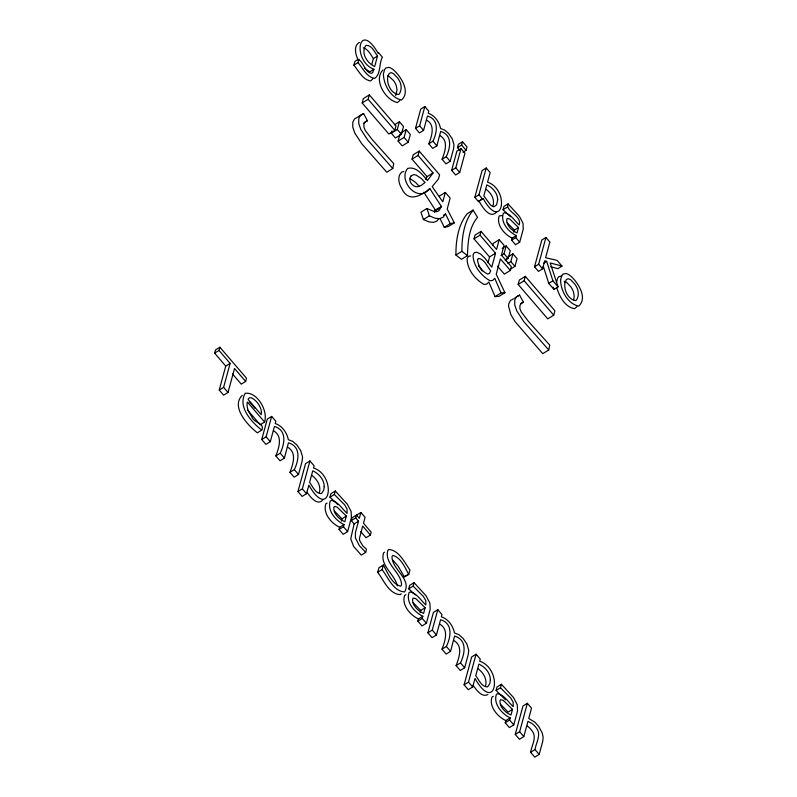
<?xml version="1.0" encoding="UTF-8"?>
<svg xmlns="http://www.w3.org/2000/svg" width="797" height="797" viewBox="0 0 797 797"><rect width="100%" height="100%" fill="white"/><g stroke="black" fill="none" stroke-linecap="round" stroke-linejoin="round"><path stroke-width="1.2" d="M455.914 255C455.874 240.624 457.966 225.441 467.112 213.795L473.089 210.089L477.513 217.332C468.626 227.962 467.959 242.427 467.421 255.638L461.443 259.334L455.914 255L461.891 251.304C461.852 236.918 463.944 221.735 473.089 210.089M573.73 299.772L574.199 296.036L573.581 292.3A8.608 3.527 58.2 0 0 570.772 286.781L566.508 282.268L564.117 281.281M319.348 492.905C321.281 486.15 317.326 479.395 311.966 475.51M485.493 686.187C487.425 679.433 483.47 672.678 478.11 668.793M493.024 205.795C494.917 199.409 491.191 193.004 486.1 189.337M556.436 282.576L557.671 278.093L558.757 276.718L561.785 276.021M392.762 168.516L393.758 163.654L372.438 139.893L365.375 130.638L363.91 127.221L363.92 124.232L365.235 121.762L367.427 120.716L363.601 113.642L360.553 115.196L358.77 118.504L358.75 123.505L360.822 129.463L367.855 140.212L392.762 168.516L386.784 172.212L361.878 143.908L354.844 133.169L352.772 127.201L352.802 122.2L354.575 118.892L363.601 113.642M548.744 349.973L549.741 345.111L528.421 321.36L521.358 312.095L519.893 308.688L519.913 305.689L521.218 303.219L523.42 302.173L519.594 295.109L516.536 296.653L514.762 299.961L514.742 304.962L516.805 310.93L523.838 321.679L548.744 349.973L542.767 353.679L515.001 321.55L510.837 314.626L508.516 306.038L508.785 303.667L510.558 300.359L513.617 298.805M245.655 381.434L234.527 368.493L228.012 392.463L223.628 395.182L219.225 390.052L225.74 366.082L214.612 353.141L215.489 349.933L219.872 347.223L246.522 378.226L245.655 381.434L241.262 384.154L232.525 373.982M214.612 353.141L218.996 350.431L219.872 347.223M219.225 390.052L223.608 387.342L230.124 363.372L218.996 350.431M372.857 78.853L370.575 80.935C362.615 79.78 358.63 70.724 353.878 65.155L354.795 61.777C361.848 53.877 363.701 72.457 371.233 73.284L372.617 72.746L373.923 69.259C351.975 61.04 358.232 18.889 378.236 53.409L378.685 52.851L382.401 57.165C378.814 63.411 381.086 73.912 374.71 78.375C366.75 77.219 362.765 68.163 358.012 62.594L358.929 59.217M242.288 395.292C230.552 406.759 247.708 425.359 257.381 432.811L261.765 430.101C265.381 423.376 253.277 422.739 251.782 416.642C248.794 412.477 246.084 407.277 247.349 402.007L264.574 422.041L260.191 424.761L247.658 410.186M264.574 422.041C268.28 410.963 257.301 391.636 245.177 393.28C237.506 406.918 251.414 422.021 261.765 430.101M289.949 472.332L294.332 469.612C298.955 460.118 301.077 446.519 288.444 442.803L284.409 458.076L280.026 460.786L275.842 455.924L280.225 453.204C284.788 443.75 287.02 430.201 274.447 426.445L270.303 441.668L265.919 444.377L261.735 439.516L267.284 419.122L271.667 416.413L275.852 421.274L275.234 423.536C282.218 425.747 286.95 432.771 288.345 439.705L292.758 441.379L296.912 445.035L300.798 450.803L302.561 456.94L302.163 461.065L298.516 474.484L294.133 477.194L289.949 472.332C292.977 464.382 297.191 452.517 287.627 447.197M261.735 439.516L266.128 436.796L271.667 416.413M371.791 64.457L373.385 58.599L377.519 56.039C374.63 52.223 372.02 45.29 366.371 45.349L365.514 45.917C360.732 53.817 367.437 63.093 374.65 66.589L377.519 56.039M362.167 102.972L363.362 98.599L369.34 94.893L396.019 125.936L394.834 130.319L388.856 134.016L362.167 102.972L368.144 99.276L369.34 94.893M275.842 455.924C278.91 447.954 283.094 435.999 273.431 430.749M394.415 124.83L399.397 121.742L403.521 126.544L401.409 134.304L395.432 138.011L391.307 133.209L391.915 130.987M297.958 491.55L305.55 463.635L309.933 460.925L314.108 465.787L313.53 467.929C337.27 475.909 329.938 522.055 308.847 485.154L306.526 493.702L302.143 496.411L297.958 491.55L302.342 488.84L309.933 460.925M391.307 133.209L397.285 129.512L399.397 121.742M401.21 132.73L406.191 129.652L410.316 134.444L408.203 142.205L402.226 145.911L398.101 141.109L399.915 134.454M398.101 141.109L404.079 137.413L406.191 129.652M442.086 159.27L446.22 156.71C450.574 147.754 452.576 134.942 440.671 131.435L436.866 145.831L432.731 148.391L428.796 143.799L432.93 141.248C437.224 132.332 439.326 119.55 427.471 116.003L423.576 130.359L419.441 132.92L415.496 128.337L420.716 109.109L424.851 106.549L428.796 111.142L428.218 113.274C434.803 115.356 439.267 121.971 440.582 128.516L444.736 130.09L448.651 133.537L452.317 138.977L453.981 144.765L453.603 148.65L450.166 161.303L446.031 163.863L442.086 159.27C444.945 151.779 448.92 140.591 439.904 135.58M415.496 128.337L419.63 125.777L424.851 106.549M425.459 179.255L427.082 176.655L412.039 159.151L413.225 154.777L419.202 151.071L439.585 174.782L438.45 178.956L432.213 186.637L442.773 201.81L445.314 192.456L450.166 198.094L447.197 209.043L454.31 222.821L448.332 226.527L444.278 227.314L440.093 218.717M412.039 159.151L418.017 155.455L419.202 151.071M337.898 504.611L329.948 497.198L330.904 493.712L335.288 490.992L347.353 504.242L351.108 511.445L351.407 517.652L347.612 531.599L343.228 534.319L339.074 529.477L339.661 527.305L344.045 524.585C335.836 520.79 326.929 510.528 330.247 501.034L331.512 500.337C338.366 501.831 342.172 509.014 347.103 513.348L347.004 508.944L344.623 504.8L334.341 494.479L335.288 490.992M428.796 143.799C431.685 136.297 435.62 125.019 426.515 120.068M341.355 521.059L341.973 518.797L346.356 516.077L337.011 507.012L334.471 506.414L333.823 507.48C333.495 513.926 339.303 519.325 344.822 521.746L346.356 516.077M339.074 529.477L343.457 526.757L344.045 524.585M441.478 206.592L435.391 210.687L435.262 210.01L441.478 206.592L429.782 188.53C421.035 195.982 408.273 202.807 401.917 188.769C398.799 184.017 396.916 176.356 401.728 172.122L403.8 171.465M370.406 535.026L362.705 526.07L359.487 538.234L359.577 540.396L362.745 545.766L366.52 549.292L365.684 552.381L361.3 555.101L353.579 546.353L350.74 538.762L354.137 523.918L351.318 520.63L352.085 517.781L356.468 515.061L359.298 518.349L360.892 512.491L365.076 517.363L363.482 523.221L371.173 532.177L370.406 535.026L366.022 537.736L360.633 531.469M351.318 520.63L355.701 517.911L356.468 515.061M459.72 150.244L457.478 147.634L458.395 144.277L462.529 141.727L467.012 146.947L466.106 150.304L462.997 152.217M451.65 170.399L456.88 151.171L461.015 148.611L464.95 153.203L459.73 172.431L455.595 174.981L451.65 170.399L455.784 167.838L461.015 148.611M355.701 517.911L358.52 521.198L355.452 532.506L355.402 537.885L359.308 545.596L365.684 552.381M457.478 147.634L461.612 145.084L462.529 141.727M474.813 197.337L482.085 170.558L486.22 167.998L490.165 172.58L487.565 182.154C510.369 190.084 502.499 233.212 483.131 198.473L478.499 201.631L474.813 197.337L478.947 194.777L486.22 167.998M401.28 593.735L400.263 594.612C389.075 594.134 383.636 580.116 377.708 572.286L378.944 567.763L383.327 565.043C387.671 572.505 391.476 583.743 400.592 586.213L401.558 584.908C401.419 572.206 383.656 563.698 387.93 550.229L388.916 549.462C399.237 550.468 404.438 562.443 409.947 569.994L408.771 574.318L404.388 577.028L398.211 566.259L392.762 560.012M377.708 572.286L382.092 569.576L383.327 565.043M487.973 262.731L489.557 256.923L474.026 238.871L475.052 235.085L481.029 231.389L496.561 249.451L499.211 239.688L504.063 245.337L501.413 255.09L511.355 266.656L510.329 270.442L504.352 274.138L497.467 266.128M474.026 238.871L480.003 235.165L481.029 231.389M492.646 245.556L493.233 243.394L499.211 239.688M510.528 216.734L503.046 209.75L503.933 206.463L508.068 203.902L519.445 216.385L522.991 223.18L523.27 229.038L519.694 242.188L515.559 244.739L511.644 240.176L512.192 238.134L516.326 235.573C508.596 231.997 500.187 222.313 503.325 213.367L504.511 212.709C510.977 214.114 514.563 220.889 519.206 224.973C522.324 215.499 504.949 211.404 508.068 203.902M480.003 235.165L495.535 253.227L491.749 267.164L485.164 258.467L480.491 253.944L476.646 252.221L474.374 252.659L473.109 254.661C472.84 265.381 480.98 275.662 489.986 280.703L492.676 280.464L494.788 278.302L501.034 292.907L504.919 292.708L496.222 274.198L500.386 258.876L510.329 270.442M415.267 594.811L408.731 588.844L409.678 585.357L414.061 582.637L426.126 595.887L429.892 603.09L430.181 609.297L426.395 623.244L422.012 625.964L417.847 621.122L418.435 618.95L422.828 616.23C414.619 612.435 405.703 602.173 409.03 592.679L410.296 591.982C417.14 593.476 420.946 600.659 425.877 604.993L425.787 600.589L423.396 596.445L413.115 586.124L414.061 582.637M501.044 255.528L504.033 253.685L506.135 245.914L510.259 250.716L508.147 258.477L505.168 260.33M506.045 260.848L506.653 258.627M513.796 232.246L514.374 230.114L518.508 227.553L509.691 219.006L507.3 218.438L506.693 219.444C506.384 225.521 511.853 230.612 517.064 232.893L518.508 227.553M511.644 240.176L515.769 237.626L516.326 235.573M507.828 263.428L510.817 261.585L512.929 253.825L517.054 258.617L514.942 266.377L510.957 268.848M420.139 612.704L420.746 610.442L425.14 607.722L415.785 598.657L413.245 598.059L412.597 599.125C412.268 605.571 418.076 610.97 423.596 613.381L425.14 607.722M417.847 621.122L422.231 618.402L422.828 616.23M518.16 284.439L519.345 280.056L525.323 276.36L554.921 310.79L553.726 315.174L547.758 318.87L518.16 284.439L524.137 280.743L525.323 276.36M456.093 665.605L460.477 662.895C465.099 653.401 467.221 639.802 454.589 636.076L450.554 651.348L446.171 654.068L441.986 649.196L446.37 646.487C450.933 637.032 453.154 623.483 440.592 619.717L436.447 634.94L432.064 637.66L427.879 632.788L433.419 612.405L437.812 609.685L441.986 614.557L441.379 616.818C448.362 619.02 453.094 626.043 454.489 632.987L458.903 634.651L463.057 638.317L466.942 644.086L468.706 650.222L468.307 654.347L464.661 667.756L460.277 670.476L456.093 665.605C459.122 657.655 463.336 645.789 453.772 640.479M427.879 632.788L432.263 630.078L437.812 609.685M543.275 266.208L548.764 283.363L553.945 289.391L558.079 286.84L552.899 280.813L546.672 261.356L544.779 260.788L542.598 268.828L538.463 271.388L534.518 266.796L541.801 240.017L545.935 237.466L549.87 242.049L545.616 257.73L557.093 260.39L562.005 266.098L557.87 268.659L550.777 266.756M534.518 266.796L538.652 264.245L545.935 237.466M441.986 649.196C445.055 641.236 449.239 629.281 439.575 624.031M464.103 684.832L471.685 656.917L476.078 654.198L480.252 659.069L479.674 661.201C503.415 669.191 496.083 715.337 474.992 678.436L472.671 686.984L468.287 689.694L464.103 684.832L468.487 682.112L476.078 654.198M505.597 699.826L496.093 690.471L497.039 686.984L501.433 684.274L513.497 697.514L517.253 704.717L517.552 710.934L513.756 724.881L509.373 727.591L505.218 722.749L505.806 720.578L510.19 717.868C501.98 714.072 493.074 703.811 496.392 694.317L497.657 693.619C504.511 695.104 508.307 702.296 513.248 706.62L513.148 702.227L510.767 698.082L500.476 687.761L501.433 684.274M505.218 722.749L509.602 720.04L510.19 717.868M512.501 709.36L510.967 715.019C505.447 712.598 499.639 707.208 499.968 700.762L500.616 699.696L503.156 700.294L512.501 709.36L508.117 712.07L500.436 704.249M530.603 752.288L534.986 749.569C536.002 742.844 541.661 734.485 536.461 728.129A11.576 4.742 58.2 0 0 531.669 723.337L527.953 721.355L523.818 736.577L519.435 739.287L515.251 734.426L522.962 706.022L527.355 703.303L531.529 708.174L528.74 718.446L535.026 722.281L538.752 726.535L542.249 733.051L543.146 737.285L542.767 741.2L539.171 754.44L534.777 757.15L530.603 752.288C531.619 745.554 537.278 737.195 532.077 730.849A11.576 4.742 58.2 0 0 527.285 726.057M515.251 734.426L519.634 731.716L527.355 703.303M434.534 212.151L435.262 210.01M441.229 206.303L439.476 210.059A27.835 11.417 58.2 0 1 434.554 211.683L426.903 208.505L420.936 212.201L423.406 219.534L429.005 221.915L433.568 222.383L437.085 220.958L438.33 219.305M395.701 95.491L397.036 89.931L396.418 86.196A8.608 3.527 58.2 0 0 393.598 80.676L388.079 75.456M418.017 155.455L433.06 172.949L427.471 180.6C422.689 174.932 416.134 166.045 407.705 168.416C397.593 180.012 417.648 204.311 429.782 188.53M454.31 222.821L450.255 223.618L445.543 213.945L443.062 217.262L439.545 218.687L434.983 218.209L429.384 215.838L426.903 208.505M322.924 499.749C317.774 506.553 309.983 496.72 307.084 492.337M496.372 212.311C489.627 219.295 481.916 206.403 478.997 201.023L482.095 199.111M399.835 100.482L397.384 102.574C385.419 100.073 373.155 79.879 382.958 69.927M576.998 306.586L574.557 308.678C565.003 307.234 559.454 296.384 556.834 287.916M478.499 201.631L478.997 201.023M488.103 282.716L486.708 284.16L484.008 284.399C475.002 279.358 466.863 269.077 467.142 258.358L468.397 256.355L470.668 255.917M384.533 552.172L383.546 552.939C379.701 565.721 394.943 574.278 397.324 585.865M353.878 65.155L358.012 62.594M373.923 69.259L369.788 71.81L364.378 68.253M363.452 123.176L367.427 120.716M427.082 176.655L433.06 172.949M439.336 196.152L445.314 192.456M436.387 210.069L438.38 208.834M423.406 219.534L429.384 215.838M443.55 215.17L445.543 213.945M444.278 227.314L450.255 223.618M225.74 366.082L230.124 363.372M503.046 209.75L507.171 207.19M502.15 248.385L506.135 245.914M489.557 256.923L495.535 253.227M507.948 256.903L512.929 253.825M543.574 263.279L546.672 261.356M488.81 281.999L495.057 296.604L501.034 292.907M504.919 292.708L498.942 296.404L495.057 296.604M514.613 298.188L519.594 295.109M548.764 283.363L552.899 280.813M520.431 304.026L523.42 302.173M329.948 497.198L334.341 494.479M356.508 515.211L360.892 512.491M354.137 523.918L358.52 521.198M381.883 566.498L383.636 565.412M404.049 576.649L408.771 574.318M408.731 588.844L413.115 586.124M496.093 690.471L500.476 687.761M487.923 694.536C481.707 697.893 476.486 689.754 473.229 685.619M327.129 503.056L325.863 503.754C322.546 513.238 331.452 523.509 339.661 527.305M405.912 594.701L404.647 595.389C401.319 604.883 410.236 615.145 418.435 618.95M493.273 696.329L492.008 697.026C488.681 706.521 497.597 716.782 505.806 720.578M359.447 42.41C353.131 45.718 355.582 55.192 358.371 60.303M502.05 215.559L499.191 215.927C496.053 224.874 504.461 234.547 512.192 238.134M363.263 47.78C368.254 49.215 370.655 54.654 373.385 58.599M562.005 266.098L550.189 262.94L558.079 286.84M410.126 178.747L415.396 182.254L419.063 186.189M461.891 251.304L467.421 255.638M249.282 401.698L254.95 408.293M507.131 222.732L514.374 230.114M334.292 510.967L341.973 518.797M413.065 602.612L420.746 610.442M461.612 145.084L466.106 150.304M419.63 125.777L423.576 130.359M432.93 141.248L436.866 145.831M446.22 156.71L450.166 161.303M455.784 167.838L459.73 172.431M478.947 194.777L482.633 199.071M515.769 237.626L519.694 242.188M538.652 264.245L542.598 268.828M397.285 129.512L401.409 134.304M404.079 137.413L408.203 142.205M504.033 253.685L508.147 258.477M510.817 261.585L514.942 266.377M368.144 99.276L394.834 130.319M524.137 280.743L553.726 315.174M223.608 387.342L228.012 392.463M266.128 436.796L270.303 441.668M280.225 453.204L284.409 458.076M294.332 469.612L298.516 474.484M343.457 526.757L347.612 531.599M422.231 618.402L426.395 623.244M432.263 630.078L436.447 634.94M446.37 646.487L450.554 651.348M460.477 662.895L464.661 667.756M509.602 720.04L513.756 724.881M519.634 731.716L523.818 736.577M534.986 749.569L539.171 754.44M302.342 488.84L306.526 493.702M468.487 682.112L472.671 686.984M478.459 265.809L482.334 270.97M423.805 192.226L435.501 210.288M382.092 569.576C388.019 577.407 393.469 591.424 404.647 591.902C411.88 579.07 391.696 569.267 391.994 556.535L392.941 555.35C400.921 557.82 404.776 567.006 408.433 573.93M553.188 287.119L553.945 289.391M383.407 73.922C383.566 84.552 390.61 97.762 401.519 100.014C410.445 92.083 401.578 77.817 394.794 71.092A15.153 6.217 58.2 0 0 388.757 67.366L385.718 68.054L384.632 69.429L383.407 73.922M477.533 259.543C477.682 265.59 482.305 271.657 487.704 274.118L489.448 273.361L490.713 270.95C487.236 266.587 484.646 259.184 478.409 258.387L477.533 259.543M560.57 280.016C560.729 290.656 567.773 303.866 578.692 306.118C587.608 298.188 578.742 283.921 571.957 277.197A15.153 6.217 58.2 0 0 565.92 273.471L562.881 274.158L561.795 275.533L560.57 280.016M261.466 411.82L261.217 414.679L248.066 399.387L249.302 397.833L251.214 397.713C256.574 400.323 260.629 405.902 261.466 411.82M387.9 76.233C386.216 83.316 390.968 93.667 398.54 94.504L399.407 93.847C401.24 90.808 401.598 87.012 400.552 83.635A8.608 3.527 58.2 0 0 397.733 78.126L393.469 73.613L391.078 72.617L389.205 73.463L387.9 76.233M565.073 282.327C563.379 289.421 568.141 299.772 575.713 300.608L576.57 299.951C578.403 296.912 578.761 293.117 577.715 289.739A8.608 3.527 58.2 0 0 574.906 284.22L570.642 279.707L568.241 278.721L566.368 279.558L565.073 282.327M324.23 486.698L323.731 490.195L321.46 493.642C315.482 493.831 312.643 486.399 309.605 482.364L312.753 470.808C318.93 473.587 324.23 479.645 324.23 486.698M490.374 679.98L489.876 683.467L487.605 686.914C481.627 687.114 478.778 679.672 475.749 675.647L478.887 664.09C485.074 666.87 490.374 672.927 490.374 679.98M497.657 199.838L496.571 204.879L493.931 206.772A8.946 3.666 58.2 0 1 490.175 204.57L483.829 195.883L486.828 184.874C492.636 187.474 497.657 193.203 497.657 199.838M411.113 175.858C407.347 180.341 412.457 187.345 417.728 186.757L421.175 185.452L425.04 182.483L421.374 178.558L416.104 175.041L413.763 174.613L411.113 175.858"/></g></svg>
